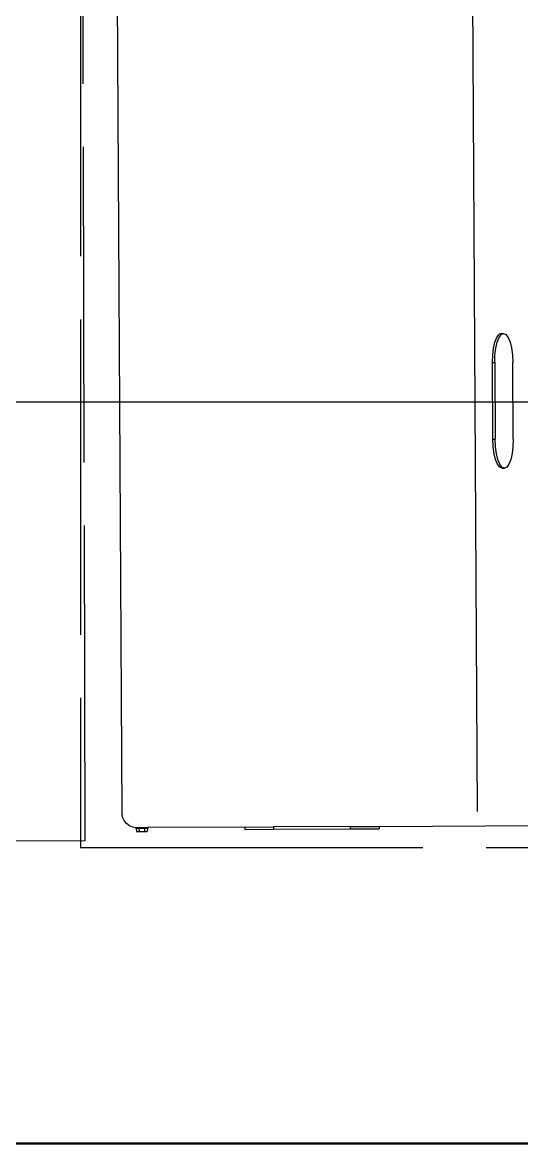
# Model space of a CAD drawing. Header units: millimetres. Extents: x 44692 to 333458, y -26854 to 14445.
# Drawn here: x 153072 to 153474, y -10377 to -9474 of the extents above; entities that cross this region are included whole.
import ezdxf

# ---------------------------------------------------------------- set-up
doc = ezdxf.new("R2010")
doc.units = ezdxf.units.MM
doc.header["$LTSCALE"] = 100
doc.linetypes.add('DASHEDX2', pattern=[3.048, 2.54, -0.508])
for name, color, linetype in [('Area proceso', 90, 'DASHEDX2'), ('Flujo linea B', 160, 'Continuous'), ('Maquinas', 200, 'Continuous')]:
    doc.layers.add(name, color=color, linetype=linetype)
doc.layers.add('Paredes', color=7, linetype='Continuous', lineweight=50)

# ---------------------------------------------------------------- blocks, each defined once
blk = doc.blocks.new('Bread Slicer pl')
at = {"layer": 'Maquinas'}
for p, q in [((39.093, 62.464), (39.131, 62.554)), ((39.131, 62.554), (39.19, 62.632)), ((39.19, 62.632), (39.268, 62.692)), ((39.268, 62.692), (39.358, 62.729)), ((39.358, 62.729), (39.455, 62.742)), ((39.455, 62.742), (60.83, 62.742)), ((39.061, 62.38), (38.982, 62.368)), ((38.982, 62.368), (38.982, 62.299)), ((39.061, 62.305), (38.982, 62.299)), ((38.982, 62.299), (38.982, 62.162)), ((39.08, 62.388), (39.061, 62.388)), ((39.061, 62.388), (39.061, 62.38)), ((39.061, 62.305), (39.061, 62.38)), ((39.061, 62.156), (39.061, 62.305)), ((39.08, 62.367), (39.093, 62.464)), ((39.08, 62.388), (39.08, 62.367)), ((39.08, 62.073), (39.08, 62.367)), ((39.061, 62.156), (38.982, 62.162)), ((38.982, 62.162), (38.982, 62.093)), ((39.061, 62.081), (38.982, 62.093)), ((39.061, 62.081), (39.061, 62.156)), ((39.061, 62.081), (39.061, 62.073)), ((39.08, 62.073), (39.061, 62.073)), ((39.08, 59.549), (39.08, 62.073)), ((39.08, 59.549), (39.018, 59.549)), ((39.018, 59.549), (39.018, 58.799)), ((39.08, 59.549), (39.08, 58.799)), ((39.018, 58.799), (39.018, 56.799)), ((39.08, 58.799), (39.018, 58.799)), ((39.08, 56.799), (39.08, 58.799)), ((39.08, 56.799), (39.018, 56.799)), ((39.018, 56.799), (39.018, 56.049)), ((39.08, 56.799), (39.08, 56.049)), ((39.08, 56.049), (39.018, 56.049)), ((39.08, 56.049), (39.08, 51.888)), ((39.455, 53.485), (60.83, 53.485)), ((48.393, 52.793), (48.418, 52.854)), ((48.418, 52.854), (48.493, 52.911)), ((48.418, 52.795), (48.493, 52.852)), ((48.493, 52.911), (48.613, 52.96)), ((48.493, 52.852), (48.613, 52.901)), ((48.613, 52.96), (48.768, 52.998)), ((48.613, 52.901), (48.768, 52.938)), ((48.768, 52.998), (48.949, 53.021)), ((48.768, 52.938), (48.949, 52.962)), ((48.949, 53.021), (49.143, 53.029)), ((48.949, 52.962), (49.143, 52.97)), ((49.143, 53.029), (51.143, 53.029)), ((49.143, 53.029), (49.143, 52.97)), ((51.143, 52.97), (49.143, 52.97)), ((51.143, 53.029), (51.337, 53.021)), ((51.143, 53.029), (51.143, 52.97)), ((51.143, 52.97), (51.337, 52.962)), ((51.337, 53.021), (51.518, 52.998)), ((51.337, 52.962), (51.518, 52.938)), ((51.518, 52.998), (51.673, 52.96)), ((51.518, 52.938), (51.673, 52.901)), ((51.673, 52.96), (51.792, 52.911)), ((51.673, 52.901), (51.792, 52.852)), ((51.792, 52.911), (51.867, 52.854)), ((51.792, 52.852), (51.867, 52.795)), ((51.893, 52.793), (51.867, 52.854)), ((48.393, 52.733), (48.418, 52.795)), ((48.393, 52.793), (48.393, 52.733)), ((48.418, 52.672), (48.393, 52.733)), ((48.493, 52.615), (48.418, 52.672)), ((48.613, 52.566), (48.493, 52.615)), ((48.768, 52.529), (48.613, 52.566)), ((51.673, 52.566), (51.518, 52.529)), ((51.792, 52.615), (51.673, 52.566)), ((51.867, 52.672), (51.792, 52.615)), ((51.867, 52.795), (51.893, 52.733)), ((51.893, 52.733), (51.867, 52.672)), ((51.893, 52.793), (51.893, 52.733)), ((48.949, 52.505), (48.768, 52.529)), ((49.143, 52.497), (48.949, 52.505)), ((49.143, 52.497), (51.143, 52.497)), ((51.337, 52.505), (51.143, 52.497)), ((51.518, 52.529), (51.337, 52.505))]:
    blk.add_line(p, q, dxfattribs=at)

msp = doc.modelspace()

# ---------------------------------------------------------------- linework, layer by layer
at = {"layer": 'Area proceso', "linetype": 'DASHEDX2'}
for q in [(153117.846, -8123.239), (152322.816, -10135.21)]:
    msp.add_line((153122.814, -10133.233), q, dxfattribs=at)
at = {"layer": 'Area proceso'}
for p, q in [((153119.067, -9408.499), (153119.067, -10138.563)), ((153119.067, -10138.563), (153140.927, -10138.563)), ((153140.927, -10138.563), (153940.927, -10138.563))]:
    msp.add_line(p, q, dxfattribs=at)
at = {"layer": 'Flujo linea B'}
msp.add_line((154418.115, -9779.85), (151858.13, -9779.85), dxfattribs=at)
at = {"layer": 'Paredes'}
msp.add_line((148511.465, -10376.822), (154889.94, -10376.822), dxfattribs=at)

# ---------------------------------------------------------------- block references
at = {"layer": 'Maquinas', "xscale": 30.91413492854808, "yscale": 30.91413492854808, "zscale": 30.91413492854808, "rotation": 90.31420039976555}
msp.add_blockref('Bread Slicer pl', (155098.86, -11320.059), dxfattribs=at)

doc.saveas('drawing.dxf')
